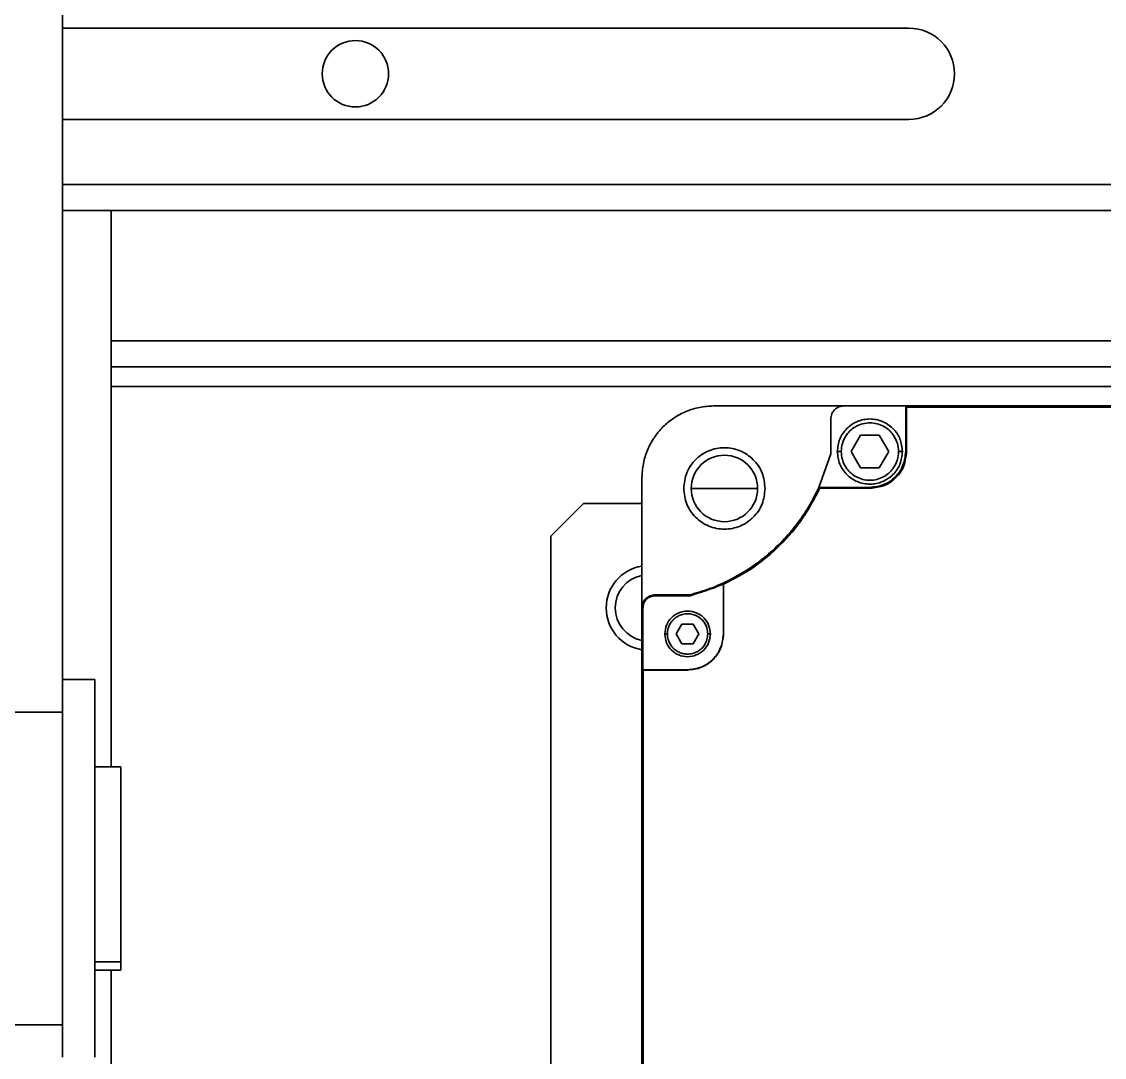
# Model space of a CAD drawing. Header units: millimetres. Extents: x -1052 to 3351, y 0 to 2015.
# Drawn here: x -354.554 to -352.095, y 1683.091 to 1685.443 of the extents above; entities that cross this region are included whole.
import ezdxf

# ---------------------------------------------------------------- set-up
doc = ezdxf.new("R2010")
doc.units = ezdxf.units.MM

msp = doc.modelspace()

# ---------------------------------------------------------------- linework, layer by layer
at = {"color": 7, "linetype": 'Continuous', "lineweight": 35}
for p, q in [((-354.4612, 1693.2956), (-354.4612, 1683.9489)), ((-354.4612, 1693.2956), (-354.4612, 1683.9489)), ((-352.5383, 1685.4281), (-354.4612, 1685.4281)), ((-352.5383, 1685.4281), (-354.4612, 1685.4281)), ((-354.4612, 1685.221), (-352.5383, 1685.221)), ((-354.4612, 1685.221), (-352.5383, 1685.221)), ((-354.4612, 1685.0731), (-349.7278, 1685.0731)), ((-354.4612, 1685.0731), (-349.7278, 1685.0731)), ((-354.4612, 1685.0139), (-354.3503, 1685.0139)), ((-354.4612, 1685.0139), (-354.3503, 1685.0139)), ((-354.3503, 1685.0139), (-354.3503, 1684.7181)), ((-354.3503, 1685.0139), (-349.8388, 1685.0139)), ((-354.3503, 1685.0139), (-354.3503, 1683.7507)), ((-354.3503, 1685.0139), (-354.3503, 1684.7181)), ((-354.3503, 1685.0139), (-349.8388, 1685.0139)), ((-354.3503, 1685.0139), (-354.3503, 1683.7507)), ((-354.3503, 1684.7181), (-349.8388, 1684.7181)), ((-354.3503, 1684.7181), (-349.8388, 1684.7181)), ((-349.8388, 1684.6589), (-354.3503, 1684.6589)), ((-349.8388, 1684.6589), (-354.3503, 1684.6589)), ((-349.8388, 1684.6145), (-354.3503, 1684.6145)), ((-349.8388, 1684.6145), (-354.3503, 1684.6145)), ((-352.982, 1684.5701), (-352.6861, 1684.5701)), ((-352.982, 1684.5701), (-352.6861, 1684.5701)), ((-352.6863, 1684.5702), (-352.5457, 1684.5702)), ((-352.6863, 1684.5702), (-352.5457, 1684.5702)), ((-352.5457, 1684.5702), (-352.5457, 1684.4666)), ((-351.6434, 1684.5702), (-352.5457, 1684.5702)), ((-352.5457, 1684.5702), (-352.5457, 1684.4666)), ((-351.6434, 1684.5702), (-352.5457, 1684.5702)), ((-352.5449, 1684.5687), (-351.6441, 1684.5687)), ((-352.5436, 1684.5674), (-352.5449, 1684.5687)), ((-352.5449, 1684.4659), (-352.5449, 1684.5687)), ((-352.5449, 1684.5687), (-351.6441, 1684.5687)), ((-352.5436, 1684.5674), (-352.5449, 1684.5687)), ((-352.5449, 1684.4659), (-352.5449, 1684.5687)), ((-352.5436, 1684.5674), (-352.5436, 1684.4659)), ((-351.6454, 1684.5674), (-352.5436, 1684.5674)), ((-352.5436, 1684.5674), (-352.5436, 1684.4659)), ((-351.6454, 1684.5674), (-352.5436, 1684.5674)), ((-352.7159, 1684.5406), (-352.7159, 1684.4613)), ((-352.7159, 1684.5406), (-352.7159, 1684.4613)), ((-352.6484, 1684.5036), (-352.6697, 1684.4666)), ((-352.6484, 1684.5036), (-352.6697, 1684.4666)), ((-352.6057, 1684.5036), (-352.6484, 1684.5036)), ((-352.6057, 1684.5036), (-352.6484, 1684.5036)), ((-352.5843, 1684.4666), (-352.6057, 1684.5036)), ((-352.5843, 1684.4666), (-352.6057, 1684.5036)), ((-352.6484, 1684.4296), (-352.6697, 1684.4666)), ((-352.6484, 1684.4296), (-352.6697, 1684.4666)), ((-352.6057, 1684.4296), (-352.5843, 1684.4666)), ((-352.6057, 1684.4296), (-352.5843, 1684.4666)), ((-352.5449, 1684.4659), (-352.5436, 1684.4659)), ((-352.5449, 1684.4659), (-352.5436, 1684.4659)), ((-352.7159, 1684.4613), (-352.7429, 1684.3852)), ((-352.7159, 1684.4613), (-352.7429, 1684.3852)), ((-352.6484, 1684.4296), (-352.6057, 1684.4296)), ((-352.6484, 1684.4296), (-352.6057, 1684.4296)), ((-353.1447, 1684.1115), (-353.1447, 1684.4074)), ((-353.1447, 1684.1115), (-353.1447, 1684.4074)), ((-352.9574, 1684.3828), (-353.0329, 1684.3828)), ((-352.9574, 1684.3828), (-353.0329, 1684.3828)), ((-352.9574, 1684.3828), (-352.882, 1684.3828)), ((-352.9574, 1684.3828), (-352.882, 1684.3828)), ((-352.627, 1684.3852), (-352.7429, 1684.3852)), ((-352.627, 1684.3852), (-352.7429, 1684.3852)), ((-352.7414, 1684.3845), (-352.7406, 1684.3832)), ((-352.7414, 1684.3845), (-352.6263, 1684.3845)), ((-352.7414, 1684.3845), (-352.7406, 1684.3832)), ((-352.7414, 1684.3845), (-352.6263, 1684.3845)), ((-352.6263, 1684.3832), (-352.7406, 1684.3832)), ((-352.6263, 1684.3832), (-352.7406, 1684.3832)), ((-352.6263, 1684.3832), (-352.6263, 1684.3845)), ((-352.6263, 1684.3832), (-352.6263, 1684.3845)), ((-353.2779, 1684.3483), (-353.3518, 1684.2743)), ((-353.2779, 1684.3483), (-353.3518, 1684.2743)), ((-353.2779, 1684.3483), (-353.1447, 1684.3483)), ((-353.2779, 1684.3483), (-353.1447, 1684.3483)), ((-353.3518, 1682.7655), (-353.3518, 1684.2743)), ((-353.3518, 1682.7655), (-353.3518, 1684.2743)), ((-352.9598, 1684.1657), (-353.0353, 1684.139)), ((-352.9598, 1684.1657), (-353.0353, 1684.139)), ((-352.9598, 1684.1657), (-352.9593, 1684.1653)), ((-352.9598, 1684.0524), (-352.9598, 1684.1657)), ((-352.9598, 1684.1657), (-352.9593, 1684.1653)), ((-352.9598, 1684.0524), (-352.9598, 1684.1657)), ((-352.9593, 1684.1653), (-352.9593, 1684.0524)), ((-352.9593, 1684.1653), (-352.9593, 1684.0524)), ((-353.0359, 1684.1413), (-353.1152, 1684.1413)), ((-353.0359, 1684.1413), (-353.1152, 1684.1413)), ((-353.1152, 1684.1397), (-353.1152, 1684.139)), ((-353.1152, 1684.1397), (-353.0355, 1684.1397)), ((-353.1152, 1684.1397), (-353.1152, 1684.139)), ((-353.1152, 1684.1397), (-353.0355, 1684.1397)), ((-353.1152, 1684.139), (-353.0354, 1684.139)), ((-353.1152, 1684.139), (-353.0354, 1684.139)), ((-353.0354, 1684.139), (-353.0355, 1684.1397)), ((-353.0355, 1684.1397), (-353.0355, 1684.1397)), ((-353.0354, 1684.139), (-353.0355, 1684.1397)), ((-353.0355, 1684.1397), (-353.0355, 1684.1397)), ((-353.0353, 1684.139), (-353.0354, 1684.139)), ((-353.0353, 1684.139), (-353.0354, 1684.139)), ((-353.1448, 1684.1117), (-353.1448, 1682.9282)), ((-353.1448, 1684.1117), (-353.1448, 1682.9282)), ((-353.1433, 1682.9283), (-353.1433, 1684.1116)), ((-353.1425, 1684.1116), (-353.1433, 1684.1116)), ((-353.1433, 1682.9283), (-353.1433, 1684.1116)), ((-353.1425, 1684.1116), (-353.1433, 1684.1116)), ((-353.1425, 1683.9711), (-353.1425, 1684.1116)), ((-353.1425, 1683.9711), (-353.1425, 1684.1116)), ((-353.0668, 1684.0524), (-353.054, 1684.0746)), ((-353.0668, 1684.0524), (-353.054, 1684.0746)), ((-353.054, 1684.0746), (-353.0284, 1684.0746)), ((-353.054, 1684.0746), (-353.0284, 1684.0746)), ((-353.0284, 1684.0746), (-353.0156, 1684.0524)), ((-353.0284, 1684.0746), (-353.0156, 1684.0524)), ((-353.054, 1684.0302), (-353.0668, 1684.0524)), ((-353.054, 1684.0302), (-353.0668, 1684.0524)), ((-353.0156, 1684.0524), (-353.0284, 1684.0302)), ((-353.0156, 1684.0524), (-353.0284, 1684.0302)), ((-352.9598, 1684.0524), (-352.9593, 1684.0524)), ((-352.9598, 1684.0524), (-352.9593, 1684.0524)), ((-353.0284, 1684.0302), (-353.054, 1684.0302)), ((-353.0284, 1684.0302), (-353.054, 1684.0302)), ((-353.142, 1683.9705), (-353.1425, 1683.9711)), ((-353.1425, 1683.9711), (-353.0412, 1683.9711)), ((-353.142, 1683.9705), (-353.1425, 1683.9711)), ((-353.1425, 1683.9711), (-353.0412, 1683.9711)), ((-353.142, 1683.9705), (-353.142, 1683.0693)), ((-353.0412, 1683.9705), (-353.142, 1683.9705)), ((-353.142, 1683.9705), (-353.142, 1683.0693)), ((-353.0412, 1683.9705), (-353.142, 1683.9705)), ((-353.0412, 1683.9711), (-353.0412, 1683.9705)), ((-353.0412, 1683.9711), (-353.0412, 1683.9705)), ((-354.3873, 1683.9489), (-354.4612, 1683.9489)), ((-354.4612, 1683.091), (-354.4612, 1683.9489)), ((-354.3873, 1683.9489), (-354.4612, 1683.9489)), ((-354.4612, 1683.091), (-354.4612, 1683.9489)), ((-354.3873, 1683.091), (-354.3873, 1683.9489)), ((-354.3873, 1683.091), (-354.3873, 1683.9489)), ((-354.4612, 1683.8749), (-355.1416, 1683.8749)), ((-354.4612, 1683.8749), (-355.1416, 1683.8749)), ((-354.3873, 1683.7507), (-354.3281, 1683.7507)), ((-354.3873, 1683.7507), (-354.3281, 1683.7507)), ((-354.3281, 1683.7507), (-354.3281, 1683.3081)), ((-354.3281, 1683.7507), (-354.3281, 1683.3081)), ((-354.3281, 1683.3081), (-354.3873, 1683.3081)), ((-354.3281, 1683.3081), (-354.3873, 1683.3081)), ((-354.3281, 1683.2892), (-354.3281, 1683.3081)), ((-354.3281, 1683.2892), (-354.3281, 1683.3081)), ((-354.3873, 1683.2892), (-354.3281, 1683.2892)), ((-354.3873, 1683.2892), (-354.3281, 1683.2892)), ((-354.3503, 1683.2892), (-354.3503, 1682.026)), ((-354.3503, 1683.2892), (-354.3503, 1682.026)), ((-355.1416, 1683.1649), (-354.4612, 1683.1649)), ((-355.1416, 1683.1649), (-354.4612, 1683.1649))]:
    msp.add_line(p, q, dxfattribs=at)
msp.add_circle((-353.7956, 1685.3245), 0.0754, dxfattribs=at)
msp.add_circle((-353.7956, 1685.3245), 0.0754, dxfattribs=at)
for centre, radius, start, end in [((-352.5383, 1685.3245), 0.1035, 270, 90), ((-352.5383, 1685.3245), 0.1035, 270, 90), ((-352.9574, 1684.3828), 0.0754, 0, 180), ((-352.9574, 1684.3828), 0.0754, 0, 180), ((-352.9574, 1684.3828), 0.0754, 180, 0), ((-352.9574, 1684.3828), 0.0754, 180, 0), ((-353.1299, 1684.1116), 0.0961, 99.0397, 180), ((-353.1299, 1684.1116), 0.0961, 99.0397, 180), ((-353.1299, 1684.1116), 0.0754, 101.5621, 258.5677), ((-353.1299, 1684.1116), 0.0754, 101.5621, 258.5677), ((-353.1299, 1684.1116), 0.0961, 180, 260.8984), ((-353.1299, 1684.1116), 0.0961, 180, 260.8984)]:
    msp.add_arc(centre, radius, start, end, dxfattribs=at)
for points, knots in [([(-353.1447, 1684.4074), (-353.1441, 1684.418), (-353.1428, 1684.4393), (-353.1332, 1684.47), (-353.1181, 1684.4983), (-353.0977, 1684.5232), (-353.0729, 1684.5435), (-353.0446, 1684.5586), (-353.0139, 1684.5683), (-352.9926, 1684.5695), (-352.982, 1684.5701)], [0, 0, 0, 0, 2.158703, 4.317378, 6.476087, 8.634775, 10.793462, 12.952151, 15.110845, 17.269531, 17.269531, 17.269531, 17.269531]), ([(-353.1447, 1684.4074), (-353.1441, 1684.418), (-353.1428, 1684.4393), (-353.1332, 1684.47), (-353.1181, 1684.4983), (-353.0977, 1684.5232), (-353.0729, 1684.5435), (-353.0446, 1684.5586), (-353.0139, 1684.5683), (-352.9926, 1684.5695), (-352.982, 1684.5701)], [0, 0, 0, 0, 2.158703, 4.317378, 6.476087, 8.634775, 10.793462, 12.952151, 15.110845, 17.269531, 17.269531, 17.269531, 17.269531]), ([(-352.6863, 1684.5702), (-352.6901, 1684.5698), (-352.6979, 1684.5689), (-352.7077, 1684.562), (-352.7145, 1684.5523), (-352.7154, 1684.5445), (-352.7159, 1684.5406)], [0, 0, 0, 0, 0.783264, 1.566512, 2.349781, 3.133028, 3.133028, 3.133028, 3.133028]), ([(-352.6863, 1684.5702), (-352.6901, 1684.5698), (-352.6979, 1684.5689), (-352.7077, 1684.562), (-352.7145, 1684.5523), (-352.7154, 1684.5445), (-352.7159, 1684.5406)], [0, 0, 0, 0, 0.783264, 1.566512, 2.349781, 3.133028, 3.133028, 3.133028, 3.133028]), ([(-352.701, 1684.4666), (-352.6999, 1684.4763), (-352.6976, 1684.4956), (-352.6805, 1684.5203), (-352.6561, 1684.5367), (-352.627, 1684.5425), (-352.598, 1684.5367), (-352.5735, 1684.5203), (-352.5564, 1684.4956), (-352.5542, 1684.4763), (-352.5531, 1684.4666)], [0, 0, 0, 0, 1.959202, 3.918445, 5.877668, 7.836888, 9.796107, 11.75533, 13.714574, 15.673776, 15.673776, 15.673776, 15.673776]), ([(-352.701, 1684.4666), (-352.6999, 1684.4763), (-352.6976, 1684.4956), (-352.6805, 1684.5203), (-352.6561, 1684.5367), (-352.627, 1684.5425), (-352.598, 1684.5367), (-352.5735, 1684.5203), (-352.5564, 1684.4956), (-352.5542, 1684.4763), (-352.5531, 1684.4666)], [0, 0, 0, 0, 1.959202, 3.918445, 5.877668, 7.836888, 9.796107, 11.75533, 13.714574, 15.673776, 15.673776, 15.673776, 15.673776]), ([(-352.6921, 1684.4666), (-352.6916, 1684.4728), (-352.6904, 1684.4867), (-352.6816, 1684.5036), (-352.6699, 1684.5163), (-352.6577, 1684.5247), (-352.6431, 1684.5304), (-352.627, 1684.5324), (-352.611, 1684.5304), (-352.5964, 1684.5247), (-352.5842, 1684.5163), (-352.5724, 1684.5036), (-352.5636, 1684.4867), (-352.5625, 1684.4728), (-352.5619, 1684.4666)], [0, 0, 0, 0, 1.247279, 2.824963, 3.748251, 4.749686, 5.810969, 6.904903, 7.998837, 9.06012, 10.061555, 10.984842, 12.562527, 13.809805, 13.809805, 13.809805, 13.809805]), ([(-352.6921, 1684.4666), (-352.6916, 1684.4728), (-352.6904, 1684.4867), (-352.6816, 1684.5036), (-352.6699, 1684.5163), (-352.6577, 1684.5247), (-352.6431, 1684.5304), (-352.627, 1684.5324), (-352.611, 1684.5304), (-352.5964, 1684.5247), (-352.5842, 1684.5163), (-352.5724, 1684.5036), (-352.5636, 1684.4867), (-352.5625, 1684.4728), (-352.5619, 1684.4666)], [0, 0, 0, 0, 1.247279, 2.824963, 3.748251, 4.749686, 5.810969, 6.904903, 7.998837, 9.06012, 10.061555, 10.984842, 12.562527, 13.809805, 13.809805, 13.809805, 13.809805]), ([(-352.865, 1684.3828), (-352.8664, 1684.3949), (-352.8691, 1684.4191), (-352.8905, 1684.4499), (-352.9211, 1684.4705), (-352.9574, 1684.4777), (-352.9938, 1684.4705), (-353.0243, 1684.4499), (-353.0457, 1684.4191), (-353.0485, 1684.3949), (-353.0499, 1684.3828)], [0, 0, 0, 0, 2.449012, 4.898052, 7.347071, 9.7961, 12.24513, 14.694149, 17.143197, 19.592209, 19.592209, 19.592209, 19.592209]), ([(-352.865, 1684.3828), (-352.8664, 1684.3949), (-352.8691, 1684.4191), (-352.8905, 1684.4499), (-352.9211, 1684.4705), (-352.9574, 1684.4777), (-352.9938, 1684.4705), (-353.0243, 1684.4499), (-353.0457, 1684.4191), (-353.0485, 1684.3949), (-353.0499, 1684.3828)], [0, 0, 0, 0, 2.449012, 4.898052, 7.347071, 9.7961, 12.24513, 14.694149, 17.143197, 19.592209, 19.592209, 19.592209, 19.592209]), ([(-352.5531, 1684.4666), (-352.5542, 1684.4569), (-352.5564, 1684.4376), (-352.5735, 1684.4129), (-352.598, 1684.3965), (-352.627, 1684.3907), (-352.6561, 1684.3965), (-352.6805, 1684.4129), (-352.6976, 1684.4376), (-352.6999, 1684.4569), (-352.701, 1684.4666)], [0, 0, 0, 0, 1.959231, 3.91845, 5.877673, 7.836892, 9.796112, 11.755335, 13.714553, 15.673785, 15.673785, 15.673785, 15.673785]), ([(-352.6921, 1684.4666), (-352.6932, 1684.4666), (-352.6949, 1684.4666), (-352.697, 1684.4666), (-352.6984, 1684.4666), (-352.6996, 1684.4666), (-352.7007, 1684.4666), (-352.7009, 1684.4666), (-352.701, 1684.4666)], [0, 0, 0, 0, 0.1436859, 0.2210381, 0.2999874, 0.3789875, 0.456365, 0.5999953, 0.5999953, 0.5999953, 0.5999953]), ([(-352.5531, 1684.4666), (-352.5542, 1684.4569), (-352.5564, 1684.4376), (-352.5735, 1684.4129), (-352.598, 1684.3965), (-352.627, 1684.3907), (-352.6561, 1684.3965), (-352.6805, 1684.4129), (-352.6976, 1684.4376), (-352.6999, 1684.4569), (-352.701, 1684.4666)], [0, 0, 0, 0, 1.959231, 3.91845, 5.877673, 7.836892, 9.796112, 11.755335, 13.714553, 15.673785, 15.673785, 15.673785, 15.673785]), ([(-352.6921, 1684.4666), (-352.6932, 1684.4666), (-352.6949, 1684.4666), (-352.697, 1684.4666), (-352.6984, 1684.4666), (-352.6996, 1684.4666), (-352.7007, 1684.4666), (-352.7009, 1684.4666), (-352.701, 1684.4666)], [0, 0, 0, 0, 0.1436859, 0.2210381, 0.2999874, 0.3789875, 0.456365, 0.5999953, 0.5999953, 0.5999953, 0.5999953]), ([(-352.5619, 1684.4666), (-352.5625, 1684.4604), (-352.5636, 1684.4465), (-352.5724, 1684.4296), (-352.5842, 1684.4169), (-352.5964, 1684.4085), (-352.611, 1684.4028), (-352.627, 1684.4008), (-352.6431, 1684.4028), (-352.6577, 1684.4085), (-352.6699, 1684.4169), (-352.6816, 1684.4296), (-352.6904, 1684.4465), (-352.6916, 1684.4604), (-352.6921, 1684.4666)], [0, 0, 0, 0, 1.247279, 2.82499, 3.748256, 4.749691, 5.810974, 6.904912, 7.99885, 9.060133, 10.061568, 10.984833, 12.562545, 13.809824, 13.809824, 13.809824, 13.809824]), ([(-352.5619, 1684.4666), (-352.5625, 1684.4604), (-352.5636, 1684.4465), (-352.5724, 1684.4296), (-352.5842, 1684.4169), (-352.5964, 1684.4085), (-352.611, 1684.4028), (-352.627, 1684.4008), (-352.6431, 1684.4028), (-352.6577, 1684.4085), (-352.6699, 1684.4169), (-352.6816, 1684.4296), (-352.6904, 1684.4465), (-352.6916, 1684.4604), (-352.6921, 1684.4666)], [0, 0, 0, 0, 1.247279, 2.82499, 3.748256, 4.749691, 5.810974, 6.904912, 7.99885, 9.060133, 10.061568, 10.984833, 12.562545, 13.809824, 13.809824, 13.809824, 13.809824]), ([(-352.5457, 1684.4666), (-352.5469, 1684.4559), (-352.5493, 1684.4346), (-352.5682, 1684.4077), (-352.595, 1684.3889), (-352.6164, 1684.3865), (-352.627, 1684.3852)], [0, 0, 0, 0, 2.153963, 4.307926, 6.461897, 8.61586, 8.61586, 8.61586, 8.61586]), ([(-352.5457, 1684.4666), (-352.5469, 1684.4559), (-352.5493, 1684.4346), (-352.5682, 1684.4077), (-352.595, 1684.3889), (-352.6164, 1684.3865), (-352.627, 1684.3852)], [0, 0, 0, 0, 2.153963, 4.307926, 6.461897, 8.61586, 8.61586, 8.61586, 8.61586]), ([(-352.5436, 1684.4659), (-352.5449, 1684.455), (-352.5474, 1684.4334), (-352.5665, 1684.4061), (-352.5938, 1684.3869), (-352.6155, 1684.3845), (-352.6263, 1684.3832)], [0, 0, 0, 0, 2.188152, 4.376288, 6.564424, 8.752576, 8.752576, 8.752576, 8.752576]), ([(-352.6263, 1684.3845), (-352.6156, 1684.3857), (-352.5943, 1684.3882), (-352.5674, 1684.407), (-352.5486, 1684.4339), (-352.5462, 1684.4552), (-352.5449, 1684.4659)], [0, 0, 0, 0, 2.153963, 4.30793, 6.461885, 8.615848, 8.615848, 8.615848, 8.615848]), ([(-352.5436, 1684.4659), (-352.5449, 1684.455), (-352.5474, 1684.4334), (-352.5665, 1684.4061), (-352.5938, 1684.3869), (-352.6155, 1684.3845), (-352.6263, 1684.3832)], [0, 0, 0, 0, 2.188152, 4.376288, 6.564424, 8.752576, 8.752576, 8.752576, 8.752576]), ([(-352.6263, 1684.3845), (-352.6156, 1684.3857), (-352.5943, 1684.3882), (-352.5674, 1684.407), (-352.5486, 1684.4339), (-352.5462, 1684.4552), (-352.5449, 1684.4659)], [0, 0, 0, 0, 2.153963, 4.30793, 6.461885, 8.615848, 8.615848, 8.615848, 8.615848]), ([(-352.5531, 1684.4666), (-352.5532, 1684.4666), (-352.5534, 1684.4666), (-352.5545, 1684.4666), (-352.5556, 1684.4666), (-352.557, 1684.4666), (-352.5591, 1684.4666), (-352.5608, 1684.4666), (-352.5619, 1684.4666)], [0, 0, 0, 0, 0.1436302, 0.2210078, 0.3000079, 0.3789571, 0.4563093, 0.5999953, 0.5999953, 0.5999953, 0.5999953]), ([(-352.5531, 1684.4666), (-352.5532, 1684.4666), (-352.5534, 1684.4666), (-352.5545, 1684.4666), (-352.5556, 1684.4666), (-352.557, 1684.4666), (-352.5591, 1684.4666), (-352.5608, 1684.4666), (-352.5619, 1684.4666)], [0, 0, 0, 0, 0.1436302, 0.2210078, 0.3000079, 0.3789571, 0.4563093, 0.5999953, 0.5999953, 0.5999953, 0.5999953]), ([(-353.0499, 1684.3828), (-353.0485, 1684.3707), (-353.0457, 1684.3465), (-353.0243, 1684.3158), (-352.9938, 1684.2952), (-352.9574, 1684.288), (-352.9211, 1684.2952), (-352.8905, 1684.3158), (-352.8691, 1684.3465), (-352.8664, 1684.3707), (-352.865, 1684.3828)], [0, 0, 0, 0, 2.449041, 4.898064, 7.3471, 9.796124, 12.245147, 14.694183, 17.143198, 19.592239, 19.592239, 19.592239, 19.592239]), ([(-353.0499, 1684.3828), (-353.0485, 1684.3707), (-353.0457, 1684.3465), (-353.0243, 1684.3158), (-352.9938, 1684.2952), (-352.9574, 1684.288), (-352.9211, 1684.2952), (-352.8905, 1684.3158), (-352.8691, 1684.3465), (-352.8664, 1684.3707), (-352.865, 1684.3828)], [0, 0, 0, 0, 2.449041, 4.898064, 7.3471, 9.796124, 12.245147, 14.694183, 17.143198, 19.592239, 19.592239, 19.592239, 19.592239]), ([(-352.7429, 1684.3852), (-352.7502, 1684.3706), (-352.7649, 1684.3412), (-352.793, 1684.3006), (-352.8251, 1684.2631), (-352.8612, 1684.2295), (-352.9008, 1684.2), (-352.9435, 1684.1753), (-352.9885, 1684.155), (-353.0201, 1684.1458), (-353.0359, 1684.1413)], [0, 0, 0, 0, 3.32992, 6.659864, 9.989789, 13.319712, 16.649655, 19.979582, 23.309506, 26.639449, 26.639449, 26.639449, 26.639449]), ([(-352.7429, 1684.3852), (-352.7502, 1684.3706), (-352.7649, 1684.3412), (-352.793, 1684.3006), (-352.8251, 1684.2631), (-352.8612, 1684.2295), (-352.9008, 1684.2), (-352.9435, 1684.1753), (-352.9885, 1684.155), (-353.0201, 1684.1458), (-353.0359, 1684.1413)], [0, 0, 0, 0, 3.32992, 6.659864, 9.989789, 13.319712, 16.649655, 19.979582, 23.309506, 26.639449, 26.639449, 26.639449, 26.639449]), ([(-353.0355, 1684.1397), (-353.0197, 1684.1443), (-352.988, 1684.1535), (-352.9428, 1684.1738), (-352.9, 1684.1987), (-352.8603, 1684.2282), (-352.824, 1684.2619), (-352.7918, 1684.2995), (-352.7636, 1684.3403), (-352.7488, 1684.3698), (-352.7414, 1684.3845)], [0, 0, 0, 0, 3.34181, 6.683625, 10.025437, 13.367243, 16.709061, 20.050875, 23.392673, 26.734497, 26.734497, 26.734497, 26.734497]), ([(-353.0355, 1684.1397), (-353.0197, 1684.1443), (-352.988, 1684.1535), (-352.9428, 1684.1738), (-352.9, 1684.1987), (-352.8603, 1684.2282), (-352.824, 1684.2619), (-352.7918, 1684.2995), (-352.7636, 1684.3403), (-352.7488, 1684.3698), (-352.7414, 1684.3845)], [0, 0, 0, 0, 3.34181, 6.683625, 10.025437, 13.367243, 16.709061, 20.050875, 23.392673, 26.734497, 26.734497, 26.734497, 26.734497]), ([(-352.7406, 1684.3832), (-352.7529, 1684.3599), (-352.7774, 1684.3134), (-352.8291, 1684.2534), (-352.8893, 1684.2019), (-352.936, 1684.1775), (-352.9593, 1684.1653)], [0, 0, 0, 0, 5.324119, 10.648259, 15.972393, 21.29651, 21.29651, 21.29651, 21.29651]), ([(-352.7406, 1684.3832), (-352.7529, 1684.3599), (-352.7774, 1684.3134), (-352.8291, 1684.2534), (-352.8893, 1684.2019), (-352.936, 1684.1775), (-352.9593, 1684.1653)], [0, 0, 0, 0, 5.324119, 10.648259, 15.972393, 21.29651, 21.29651, 21.29651, 21.29651]), ([(-353.1448, 1684.1117), (-353.1444, 1684.1155), (-353.1435, 1684.1233), (-353.1366, 1684.1331), (-353.1269, 1684.1399), (-353.1191, 1684.1408), (-353.1152, 1684.1413)], [0, 0, 0, 0, 0.783276, 1.56652, 2.349785, 3.133044, 3.133044, 3.133044, 3.133044]), ([(-353.1448, 1684.1117), (-353.1444, 1684.1155), (-353.1435, 1684.1233), (-353.1366, 1684.1331), (-353.1269, 1684.1399), (-353.1191, 1684.1408), (-353.1152, 1684.1413)], [0, 0, 0, 0, 0.783276, 1.56652, 2.349785, 3.133044, 3.133044, 3.133044, 3.133044]), ([(-353.1433, 1684.1116), (-353.1428, 1684.1153), (-353.142, 1684.1226), (-353.1355, 1684.1319), (-353.1262, 1684.1384), (-353.1188, 1684.1393), (-353.1152, 1684.1397)], [0, 0, 0, 0, 0.744115, 1.488208, 2.232302, 2.976387, 2.976387, 2.976387, 2.976387]), ([(-353.1433, 1684.1116), (-353.1428, 1684.1153), (-353.142, 1684.1226), (-353.1355, 1684.1319), (-353.1262, 1684.1384), (-353.1188, 1684.1393), (-353.1152, 1684.1397)], [0, 0, 0, 0, 0.744115, 1.488208, 2.232302, 2.976387, 2.976387, 2.976387, 2.976387]), ([(-353.1425, 1684.1116), (-353.1421, 1684.1152), (-353.1413, 1684.1224), (-353.135, 1684.1314), (-353.1259, 1684.1377), (-353.1187, 1684.1386), (-353.1152, 1684.139)], [0, 0, 0, 0, 0.724961, 1.449915, 2.174877, 2.899823, 2.899823, 2.899823, 2.899823]), ([(-353.1425, 1684.1116), (-353.1421, 1684.1152), (-353.1413, 1684.1224), (-353.135, 1684.1314), (-353.1259, 1684.1377), (-353.1187, 1684.1386), (-353.1152, 1684.139)], [0, 0, 0, 0, 0.724961, 1.449915, 2.174877, 2.899823, 2.899823, 2.899823, 2.899823]), ([(-353.093, 1684.0524), (-353.0922, 1684.0592), (-353.0906, 1684.0728), (-353.0787, 1684.09), (-353.0615, 1684.1015), (-353.0412, 1684.1055), (-353.0208, 1684.1015), (-353.0037, 1684.09), (-352.9918, 1684.0728), (-352.9902, 1684.0592), (-352.9894, 1684.0524)], [0, 0, 0, 0, 1.371439, 2.742911, 4.114369, 5.48582, 6.857271, 8.22873, 9.600201, 10.971641, 10.971641, 10.971641, 10.971641]), ([(-353.093, 1684.0524), (-353.0922, 1684.0592), (-353.0906, 1684.0728), (-353.0787, 1684.09), (-353.0615, 1684.1015), (-353.0412, 1684.1055), (-353.0208, 1684.1015), (-353.0037, 1684.09), (-352.9918, 1684.0728), (-352.9902, 1684.0592), (-352.9894, 1684.0524)], [0, 0, 0, 0, 1.371439, 2.742911, 4.114369, 5.48582, 6.857271, 8.22873, 9.600201, 10.971641, 10.971641, 10.971641, 10.971641]), ([(-353.0871, 1684.0524), (-353.0867, 1684.0568), (-353.0859, 1684.0666), (-353.0797, 1684.0785), (-353.0714, 1684.0874), (-353.0628, 1684.0934), (-353.0525, 1684.0973), (-353.0412, 1684.0988), (-353.0299, 1684.0973), (-353.0196, 1684.0934), (-353.011, 1684.0874), (-353.0027, 1684.0785), (-352.9965, 1684.0666), (-352.9957, 1684.0568), (-352.9953, 1684.0524)], [0, 0, 0, 0, 0.87876, 1.990321, 2.64081, 3.34637, 4.094091, 4.864815, 5.635538, 6.383259, 7.08882, 7.739309, 8.85087, 9.729627, 9.729627, 9.729627, 9.729627]), ([(-353.0871, 1684.0524), (-353.0867, 1684.0568), (-353.0859, 1684.0666), (-353.0797, 1684.0785), (-353.0714, 1684.0874), (-353.0628, 1684.0934), (-353.0525, 1684.0973), (-353.0412, 1684.0988), (-353.0299, 1684.0973), (-353.0196, 1684.0934), (-353.011, 1684.0874), (-353.0027, 1684.0785), (-352.9965, 1684.0666), (-352.9957, 1684.0568), (-352.9953, 1684.0524)], [0, 0, 0, 0, 0.87876, 1.990321, 2.64081, 3.34637, 4.094091, 4.864815, 5.635538, 6.383259, 7.08882, 7.739309, 8.85087, 9.729627, 9.729627, 9.729627, 9.729627]), ([(-352.9894, 1684.0524), (-352.9902, 1684.0457), (-352.9918, 1684.0321), (-353.0037, 1684.0149), (-353.0208, 1684.0034), (-353.0412, 1683.9993), (-353.0615, 1684.0034), (-353.0787, 1684.0149), (-353.0906, 1684.0321), (-353.0922, 1684.0457), (-353.093, 1684.0524)], [0, 0, 0, 0, 1.371469, 2.742915, 4.114374, 5.485831, 6.857288, 8.228746, 9.600193, 10.971661, 10.971661, 10.971661, 10.971661]), ([(-353.0871, 1684.0524), (-353.0878, 1684.0524), (-353.0889, 1684.0524), (-353.0903, 1684.0524), (-353.0913, 1684.0524), (-353.092, 1684.0524), (-353.0928, 1684.0524), (-353.0929, 1684.0524), (-353.093, 1684.0524)], [0, 0, 0, 0, 0.0957831, 0.1473281, 0.1999871, 0.2526697, 0.3042235, 0.3999919, 0.3999919, 0.3999919, 0.3999919]), ([(-352.9894, 1684.0524), (-352.9902, 1684.0457), (-352.9918, 1684.0321), (-353.0037, 1684.0149), (-353.0208, 1684.0034), (-353.0412, 1683.9993), (-353.0615, 1684.0034), (-353.0787, 1684.0149), (-353.0906, 1684.0321), (-353.0922, 1684.0457), (-353.093, 1684.0524)], [0, 0, 0, 0, 1.371469, 2.742915, 4.114374, 5.485831, 6.857288, 8.228746, 9.600193, 10.971661, 10.971661, 10.971661, 10.971661]), ([(-353.0871, 1684.0524), (-353.0878, 1684.0524), (-353.0889, 1684.0524), (-353.0903, 1684.0524), (-353.0913, 1684.0524), (-353.092, 1684.0524), (-353.0928, 1684.0524), (-353.0929, 1684.0524), (-353.093, 1684.0524)], [0, 0, 0, 0, 0.0957831, 0.1473281, 0.1999871, 0.2526697, 0.3042235, 0.3999919, 0.3999919, 0.3999919, 0.3999919]), ([(-352.9953, 1684.0524), (-352.9957, 1684.0481), (-352.9965, 1684.0383), (-353.0027, 1684.0264), (-353.011, 1684.0174), (-353.0196, 1684.0115), (-353.0299, 1684.0075), (-353.0412, 1684.0061), (-353.0525, 1684.0075), (-353.0628, 1684.0115), (-353.0714, 1684.0174), (-353.0797, 1684.0264), (-353.0859, 1684.0383), (-353.0867, 1684.0481), (-353.0871, 1684.0524)], [0, 0, 0, 0, 0.878787, 1.990348, 2.640837, 3.346398, 4.094108, 4.864835, 5.635562, 6.383272, 7.088833, 7.739322, 8.850883, 9.729672, 9.729672, 9.729672, 9.729672]), ([(-352.9953, 1684.0524), (-352.9957, 1684.0481), (-352.9965, 1684.0383), (-353.0027, 1684.0264), (-353.011, 1684.0174), (-353.0196, 1684.0115), (-353.0299, 1684.0075), (-353.0412, 1684.0061), (-353.0525, 1684.0075), (-353.0628, 1684.0115), (-353.0714, 1684.0174), (-353.0797, 1684.0264), (-353.0859, 1684.0383), (-353.0867, 1684.0481), (-353.0871, 1684.0524)], [0, 0, 0, 0, 0.878787, 1.990348, 2.640837, 3.346398, 4.094108, 4.864835, 5.635562, 6.383272, 7.088833, 7.739322, 8.850883, 9.729672, 9.729672, 9.729672, 9.729672]), ([(-352.9593, 1684.0524), (-352.9605, 1684.0417), (-352.963, 1684.0202), (-352.9819, 1683.9931), (-353.009, 1683.9742), (-353.0305, 1683.9717), (-353.0412, 1683.9705)], [0, 0, 0, 0, 2.169001, 4.338022, 6.50701, 8.676009, 8.676009, 8.676009, 8.676009]), ([(-353.0412, 1683.9711), (-353.0305, 1683.9723), (-353.0092, 1683.9747), (-352.9823, 1683.9936), (-352.9635, 1684.0204), (-352.9611, 1684.0418), (-352.9598, 1684.0524)], [0, 0, 0, 0, 2.153963, 4.307934, 6.461897, 8.61586, 8.61586, 8.61586, 8.61586]), ([(-352.9593, 1684.0524), (-352.9605, 1684.0417), (-352.963, 1684.0202), (-352.9819, 1683.9931), (-353.009, 1683.9742), (-353.0305, 1683.9717), (-353.0412, 1683.9705)], [0, 0, 0, 0, 2.169001, 4.338022, 6.50701, 8.676009, 8.676009, 8.676009, 8.676009]), ([(-353.0412, 1683.9711), (-353.0305, 1683.9723), (-353.0092, 1683.9747), (-352.9823, 1683.9936), (-352.9635, 1684.0204), (-352.9611, 1684.0418), (-352.9598, 1684.0524)], [0, 0, 0, 0, 2.153963, 4.307934, 6.461897, 8.61586, 8.61586, 8.61586, 8.61586]), ([(-352.9894, 1684.0524), (-352.9895, 1684.0524), (-352.9896, 1684.0524), (-352.9904, 1684.0524), (-352.9911, 1684.0524), (-352.9921, 1684.0524), (-352.9935, 1684.0524), (-352.9946, 1684.0524), (-352.9953, 1684.0524)], [0, 0, 0, 0, 0.0957705, 0.1473299, 0.2000077, 0.2526753, 0.3042215, 0.4000068, 0.4000068, 0.4000068, 0.4000068]), ([(-352.9894, 1684.0524), (-352.9895, 1684.0524), (-352.9896, 1684.0524), (-352.9904, 1684.0524), (-352.9911, 1684.0524), (-352.9921, 1684.0524), (-352.9935, 1684.0524), (-352.9946, 1684.0524), (-352.9953, 1684.0524)], [0, 0, 0, 0, 0.0957705, 0.1473299, 0.2000077, 0.2526753, 0.3042215, 0.4000068, 0.4000068, 0.4000068, 0.4000068])]:
    msp.add_open_spline(points, degree=3, knots=knots, dxfattribs=at)

doc.saveas('drawing.dxf')
